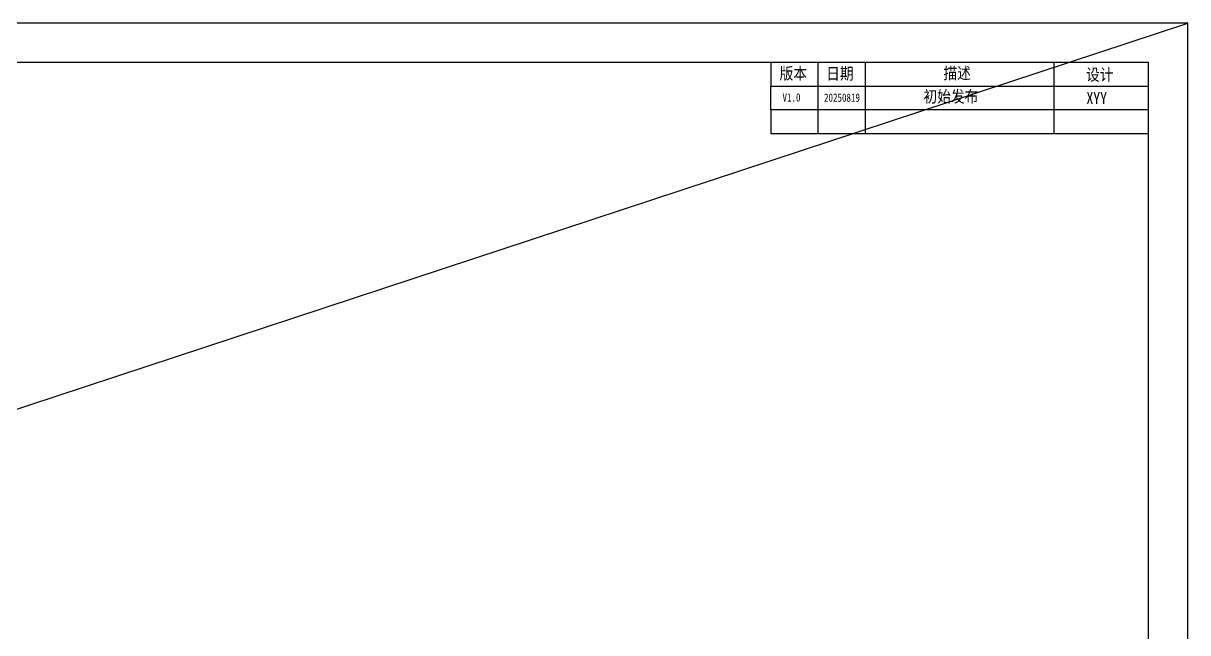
# Model space of a CAD drawing. Header units: millimetres. Extents: x -177 to 18421, y -5017 to 3255.
# Drawn here: x 2418 to 3158, y 1824 to 2212 of the extents above; entities that cross this region are included whole.
import ezdxf

# ---------------------------------------------------------------- set-up
doc = ezdxf.new("R2010")
doc.units = ezdxf.units.MM
doc.header["$LTSCALE"] = 46.255
doc.layers.get('0').update_dxf_attribs({"linetype": 'CONTINUOUS'})
doc.styles.get("Standard").update_dxf_attribs({"font": 'txt', "width": 0.85})
doc.styles.add('TEXTSTYLE_1', font='gdt', dxfattribs={"width": 0.8})

msp = doc.modelspace()

# ---------------------------------------------------------------- linework, layer by layer
for p, q in [((-176.891, 1111.998), (3158.287, 2211.998)), ((2923.287, 2186.998), (2923.287, 2141.998)), ((2953.287, 2186.998), (2953.287, 2141.998)), ((3073.287, 2186.998), (3073.287, 2141.998))]:
    msp.add_line(p, q)
at = {"color": 7, "linetype": 'Continuous'}
for points in [[(1608.287, 1111.998), (3158.287, 1111.998), (3158.287, 2211.998), (1608.287, 2211.998)], [(1633.287, 1136.998), (3133.287, 1136.998), (3133.287, 2186.998), (1633.287, 2186.998)]]:
    msp.add_lwpolyline(points, close=True, dxfattribs=at)
for points in [[(3133.287, 2156.998), (2893.287, 2156.998), (2893.287, 2141.998), (3133.287, 2141.998), (3133.287, 2186.998), (2893.287, 2186.998), (2893.287, 2171.998)], [(2893.287, 2156.998), (2893.287, 2171.998), (3133.287, 2171.998)]]:
    msp.add_lwpolyline(points)

# ---------------------------------------------------------------- texts
at = {"lineweight": -3, "char_height": 7.5163, "attachment_point": 5}
for s, insert, width in [('{\\fSimSun|b0|i0|c134|p54;版本}', (2907.628, 2179.686), 32.26492), ('{\\fSimSun|b0|i0|c134|p54;日期}', (2937.18, 2179.581), 32.26492), ('{\\fSimSun|b0|i0|c134|p54;描述}', (3011.787, 2179.89), 32.26492), ('{\\fSimSun|b0|i0|c134|p54;设计}', (3102.369, 2178.875), 32.26492), ('{\\fSimSun|b0|i0|c134|p54;初始发布}', (3007.797, 2164.995), 49.01933), ('{\\fSimSun|b0|i0|c134|p54;XYY}', (3100.453, 2164.443), 32.26492)]:
    msp.add_mtext(s, dxfattribs=dict(at, insert=insert, width=width))
at = {"insert": (2900.721, 2167.48), "char_height": 5.25, "width": 18.95171, "attachment_point": 1, "style": 'TEXTSTYLE_1'}
msp.add_mtext('{\\fSimSun|b0|i0|c0|p2;V1.0}', dxfattribs=at)
at = {"color": 0, "insert": (2927.112, 2167.321), "char_height": 5.25, "width": 28.21107, "attachment_point": 1, "style": 'TEXTSTYLE_1'}
msp.add_mtext('{\\fSimSun|b0|i0|c134|p54;20250819}', dxfattribs=at)

doc.saveas('drawing.dxf')
